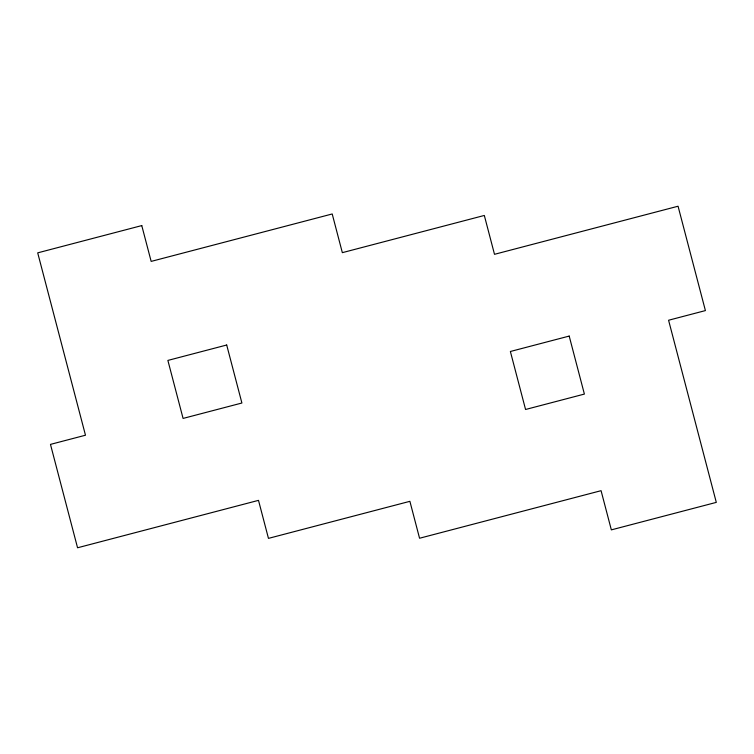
<?xml version="1.0" encoding="UTF-8"?>
<svg xmlns="http://www.w3.org/2000/svg" width="754" height="754" viewBox="0 0 754 754"><rect width="100%" height="100%" fill="white"/><g stroke="black" fill="none" stroke-linecap="round" stroke-linejoin="round"><path stroke-width="1.13" d="M141.771 225.587L37.7 252.854L85.475 435.218L50.471 444.389L77.558 547.772L258.499 500.364L268.462 538.375L409.893 501.325L419.563 538.243L601.07 490.684L611.343 529.874L716.3 502.381L668.581 320.243L705.405 310.591L678.063 206.228L494.501 254.315L484.322 215.456L342.344 252.656L332.212 213.966L151.158 261.402L141.771 225.587M226.7 345.012L167.878 360.421L183.081 418.423L241.902 403.013L226.7 345.012M569.195 336.077L510.373 351.487L525.566 409.488L584.388 394.078L569.195 336.077"/></g></svg>
